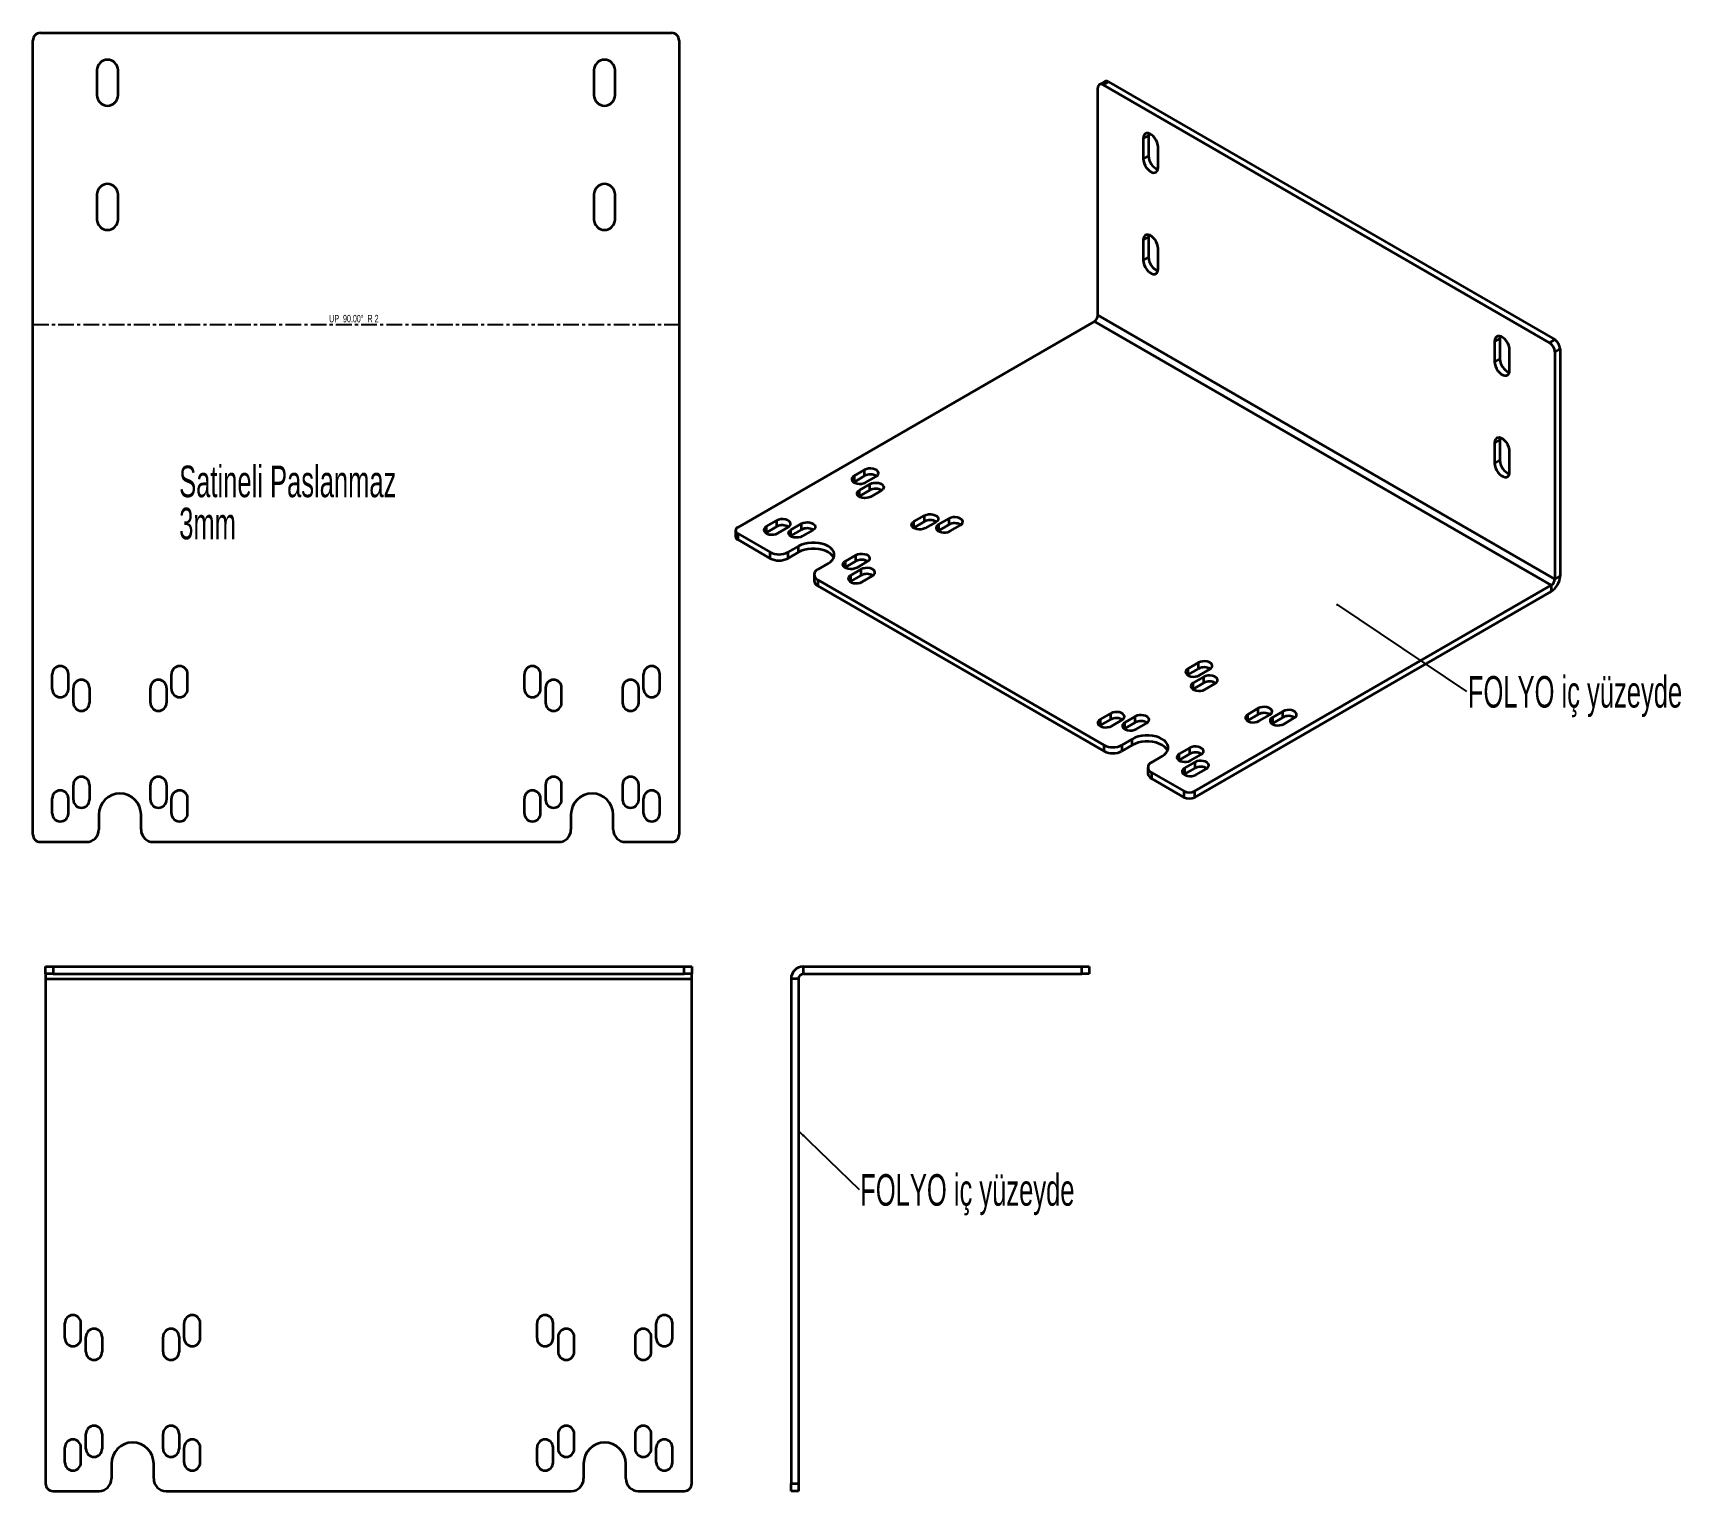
# Model space of a CAD drawing. Header units: millimetres. Extents: x -489 to 174, y -28 to 559.
import ezdxf

# ---------------------------------------------------------------- set-up
doc = ezdxf.new("R2010")
doc.units = ezdxf.units.MM
doc.linetypes.add('CENTER', pattern=[10.16, 6.35, -1.27, 1.27, -1.27])
doc.styles.add('SLDTEXTSTYLE0', font='TXT', dxfattribs={"width": 0.57})
doc.styles.add('SLDTEXTSTYLE1', font='TXT', dxfattribs={"width": 0.605})
doc.dimstyles.new('SLDDIMSTYLE0', dxfattribs={"dimtxt": 0.18, "dimasz": 3, "dimexe": 0, "dimexo": 0.0625, "dimgap": 0, "dimtad": 0, "dimtih": 1, "dimtoh": 1, "dimdec": 0, "dimrnd": 1e-09, "dimzin": 0, "dimdsep": 46, "dimtxsty": 'Standard', "dimsah": 1, "dimcen": 0.09, "dimadec": 0, "dimazin": 0, "dimtfac": 3, "dimtdec": 0, "dimtofl": 0, "dimtmove": 0, "dimatfit": 3, "dimfxl": 1, "dimfrac": 2, "dimtolj": 1, "dimtzin": 0, "dimarcsym": 0})
doc.dimstyles.new('SLDDIMSTYLE1', dxfattribs={"dimtxt": 0.18, "dimasz": 1, "dimexe": 0, "dimexo": 0.0625, "dimgap": 0, "dimtad": 0, "dimtih": 1, "dimtoh": 1, "dimdec": 0, "dimrnd": 1e-09, "dimzin": 0, "dimdsep": 46, "dimtxsty": 'Standard', "dimblk1": 'DOT', "dimblk2": 'DOT', "dimsah": 1, "dimcen": 0.09, "dimadec": 0, "dimazin": 0, "dimtfac": 1, "dimtdec": 0, "dimtofl": 0, "dimtmove": 0, "dimatfit": 3, "dimldrblk": 'DOT', "dimfxl": 1, "dimfrac": 2, "dimtolj": 1, "dimtzin": 0, "dimarcsym": 0})

# ---------------------------------------------------------------- blocks, each defined once
blk = doc.blocks.new('SW_NOTE_0')
at = {"color": 0, "linetype": 'Continuous', "lineweight": 0, "insert": (0.4, 6.21), "char_height": 12.7, "attachment_point": 1, "style": 'SLDTEXTSTYLE1'}
blk.add_mtext('FOLYO iç yüzeyde', dxfattribs=at)
blk = doc.blocks.new('SW_NOTE_0_1')
at = {"color": 0, "linetype": 'Continuous', "lineweight": 0, "insert": (0.62, 6.2), "char_height": 12.7, "attachment_point": 1, "style": 'SLDTEXTSTYLE1'}
blk.add_mtext('FOLYO iç yüzeyde', dxfattribs=at)
blk = doc.blocks.new('_Dot')
at = {"color": 0, "linetype": 'ByBlock', "lineweight": -2}
blk.add_line((-0.5, 0), (-1, 0), dxfattribs=at)
at = {"color": 0, "linetype": 'ByBlock', "const_width": 0.5}
blk.add_lwpolyline([(-0.25, 0, 1), (0.25, 0, 1)], format="xyb", close=True, dxfattribs=at)

msp = doc.modelspace()

# ---------------------------------------------------------------- linework, layer by layer
at = {"color": 7, "linetype": 'Continuous', "lineweight": 35}
for p, q in [((-485.99, 558.97), (-231.99, 558.97)), ((-488.99, 236.54), (-488.99, 555.97)), ((-228.99, 555.97), (-228.99, 236.54)), ((-463.24, 543.97), (-463.24, 533.97)), ((-454.74, 533.97), (-454.74, 543.97)), ((-263.24, 543.97), (-263.24, 533.97)), ((-254.74, 533.97), (-254.74, 543.97)), ((-57.7, 539.44), (-59.82, 538.21)), ((-56.2, 539.29), (-58.32, 538.06)), ((-58.32, 538.06), (121.29, 434.38)), ((-56.2, 539.29), (123.41, 435.61)), ((-60.44, 445.39), (-60.44, 536.84)), ((-40.11, 517.75), (-42.23, 516.53)), ((-40.11, 517.75), (-40.11, 509.59)), ((-42.23, 516.53), (-42.23, 508.36)), ((-36.22, 504.89), (-36.22, 513.06)), ((-40.11, 509.59), (-42.23, 508.36)), ((-463.24, 493.97), (-463.24, 483.97)), ((-454.74, 483.97), (-454.74, 493.97)), ((-263.24, 493.97), (-263.24, 483.97)), ((-254.74, 483.97), (-254.74, 493.97)), ((-40.11, 476.93), (-42.23, 475.7)), ((-42.23, 475.7), (-42.23, 467.54)), ((-40.11, 476.93), (-40.11, 468.76)), ((-36.22, 464.07), (-36.22, 472.23)), ((-40.11, 468.76), (-42.23, 467.54)), ((123.41, 339.25), (-60.44, 445.39)), ((-61.85, 442.94), (-205.39, 360.07)), ((-61.85, 442.94), (122, 336.8)), ((101.31, 436.11), (99.19, 434.89)), ((99.19, 434.89), (99.19, 426.72)), ((101.31, 436.11), (101.31, 427.95)), ((105.2, 423.25), (105.2, 431.42)), ((121.29, 434.38), (123.41, 435.61)), ((125.53, 431.93), (123.41, 430.71)), ((125.53, 431.93), (125.53, 340.48)), ((101.31, 427.95), (99.19, 426.72)), ((123.41, 430.71), (123.41, 339.25)), ((101.31, 395.29), (99.19, 394.06)), ((99.19, 394.06), (99.19, 385.9)), ((101.31, 395.29), (101.31, 387.12)), ((101.31, 387.12), (99.19, 385.9)), ((105.2, 382.43), (105.2, 390.59)), ((-158.55, 378.34), (-158.71, 378.24)), ((-158.55, 380.79), (-154.31, 383.24)), ((-158.55, 380.79), (-158.55, 378.34)), ((-158.55, 378.34), (-154.31, 380.79)), ((-154.31, 380.79), (-154.31, 383.24)), ((-153.95, 378.14), (-149.71, 380.58)), ((-156.59, 372.52), (-156.43, 372.62)), ((-156.43, 375.07), (-152.18, 377.52)), ((-156.43, 372.62), (-156.43, 375.07)), ((-156.43, 372.62), (-152.18, 375.07)), ((-152.18, 375.07), (-152.18, 377.52)), ((-147.59, 374.87), (-151.83, 372.42)), ((-134.51, 362.42), (-130.26, 364.87)), ((-130.26, 362.42), (-130.26, 364.87)), ((-206.27, 358.85), (-206.27, 356.4)), ((-193.9, 360.38), (-189.66, 362.83)), ((-193.9, 360.38), (-193.9, 357.93)), ((-193.9, 357.93), (-189.66, 360.38)), ((-189.66, 360.38), (-189.66, 362.83)), ((-189.31, 357.73), (-185.07, 360.17)), ((-184, 359.15), (-179.76, 361.6)), ((-184, 356.7), (-184, 359.15)), ((-184, 356.7), (-179.76, 359.15)), ((-179.76, 359.15), (-179.76, 361.6)), ((-175.17, 358.95), (-179.41, 356.5)), ((-134.67, 359.87), (-134.51, 359.97)), ((-134.51, 359.97), (-134.51, 362.42)), ((-134.51, 359.97), (-130.26, 362.42)), ((-125.67, 362.22), (-129.91, 359.77)), ((-124.61, 358.75), (-124.77, 358.64)), ((-124.61, 361.19), (-120.37, 363.64)), ((-124.61, 361.19), (-124.61, 358.75)), ((-124.61, 358.75), (-120.37, 361.19)), ((-120.37, 361.19), (-120.37, 363.64)), ((-120.01, 358.54), (-115.77, 360.99)), ((-205.39, 357.62), (-192.31, 350.07)), ((-205.39, 357.62), (-205.39, 355.17)), ((-205.39, 355.17), (-192.31, 347.62)), ((-193.9, 357.93), (-194.07, 357.83)), ((-181, 352.52), (-185.24, 350.07)), ((-184.17, 356.6), (-184, 356.7)), ((-181, 350.07), (-181, 352.52)), ((-192.31, 347.62), (-192.31, 350.07)), ((-185.24, 350.07), (-185.24, 347.62)), ((-181, 350.07), (-185.24, 347.62)), ((-173.22, 343.13), (-168.98, 345.58)), ((-162.08, 346.5), (-157.84, 348.95)), ((-162.08, 344.05), (-162.08, 346.5)), ((-162.08, 344.05), (-157.84, 346.5)), ((-157.84, 346.5), (-157.84, 348.95)), ((-153.25, 346.3), (-157.49, 343.85)), ((-174.69, 341.09), (-174.69, 338.64)), ((-173.22, 339.05), (-57.96, 272.51)), ((-173.22, 339.05), (-173.22, 336.6)), ((-162.25, 343.95), (-162.08, 344.05)), ((-159.96, 338.33), (-160.13, 338.23)), ((-159.96, 340.78), (-155.72, 343.23)), ((-159.96, 340.78), (-159.96, 338.33)), ((-159.96, 338.33), (-155.72, 340.78)), ((-155.72, 340.78), (-155.72, 343.23)), ((-155.37, 338.13), (-151.12, 340.58)), ((123.41, 339.25), (125.53, 340.48)), ((-173.22, 336.6), (-57.96, 270.06)), ((-21.55, 253.94), (122, 336.8)), ((-21.55, 251.49), (122, 334.35)), ((122, 336.8), (122, 334.35)), ((-24.2, 303.23), (-19.96, 305.68)), ((-19.96, 303.23), (-19.96, 305.68)), ((-481.24, 295.04), (-481.24, 301.04)), ((-474.74, 295.04), (-474.74, 301.04)), ((-433.24, 295.04), (-433.24, 301.04)), ((-426.74, 295.04), (-426.74, 301.04)), ((-291.24, 295.04), (-291.24, 301.04)), ((-284.74, 295.04), (-284.74, 301.04)), ((-243.24, 295.04), (-243.24, 301.04)), ((-236.74, 295.04), (-236.74, 301.04)), ((-24.2, 300.78), (-24.36, 300.68)), ((-24.2, 303.23), (-24.2, 300.78)), ((-24.2, 300.78), (-19.96, 303.23)), ((-17.83, 299.96), (-22.08, 297.51)), ((-19.6, 300.58), (-15.36, 303.03)), ((-17.83, 297.51), (-17.83, 299.96)), ((-472.74, 289.54), (-472.74, 295.54)), ((-466.24, 295.54), (-466.24, 289.54)), ((-441.74, 289.54), (-441.74, 295.54)), ((-435.24, 295.54), (-435.24, 289.54)), ((-282.74, 295.54), (-282.74, 289.54)), ((-276.24, 289.54), (-276.24, 295.54)), ((-251.74, 295.54), (-251.74, 289.54)), ((-245.24, 289.54), (-245.24, 295.54)), ((-22.08, 295.07), (-22.24, 294.96)), ((-22.08, 295.07), (-22.08, 297.51)), ((-17.83, 297.51), (-22.08, 295.07)), ((-17.48, 294.86), (-13.24, 297.31)), ((-59.55, 282.82), (-55.31, 285.27)), ((-55.31, 282.82), (-55.31, 285.27)), ((4.09, 287.31), (-0.16, 284.86)), ((4.09, 284.86), (4.09, 287.31)), ((9.74, 283.64), (13.99, 286.09)), ((13.99, 283.64), (13.99, 286.09)), ((-59.55, 280.37), (-59.72, 280.27)), ((-59.55, 282.82), (-59.55, 280.37)), ((-59.55, 280.37), (-55.31, 282.82)), ((-54.96, 280.17), (-50.72, 282.62)), ((-49.65, 279.15), (-49.82, 279.04)), ((-45.41, 284.04), (-49.65, 281.6)), ((-49.65, 279.15), (-49.65, 281.6)), ((-45.41, 281.59), (-49.65, 279.15)), ((-45.41, 281.59), (-45.41, 284.04)), ((-45.06, 278.94), (-40.82, 281.39)), ((-0.16, 282.41), (-0.32, 282.31)), ((-0.16, 282.41), (-0.16, 284.86)), ((4.09, 284.86), (-0.16, 282.41)), ((4.44, 282.21), (8.68, 284.66)), ((9.74, 281.19), (9.58, 281.08)), ((9.74, 283.64), (9.74, 281.19)), ((9.74, 281.19), (13.99, 283.64)), ((14.34, 280.98), (18.58, 283.43)), ((-57.96, 270.06), (-57.96, 272.51)), ((-46.65, 274.96), (-50.89, 272.51)), ((-50.89, 272.51), (-50.89, 270.06)), ((-46.65, 272.51), (-50.89, 270.06)), ((-46.65, 272.51), (-46.65, 274.96)), ((-38.87, 265.57), (-34.63, 268.02)), ((-27.73, 266.49), (-27.9, 266.39)), ((-23.49, 271.39), (-27.73, 268.94)), ((-27.73, 266.49), (-27.73, 268.94)), ((-23.49, 268.94), (-27.73, 266.49)), ((-25.61, 263.23), (-21.37, 265.68)), ((-23.49, 268.94), (-23.49, 271.39)), ((-23.14, 266.29), (-18.9, 268.74)), ((-21.37, 263.23), (-21.37, 265.68)), ((-40.34, 263.53), (-40.34, 261.08)), ((-38.87, 261.49), (-25.79, 253.94)), ((-38.87, 261.49), (-38.87, 259.04)), ((-38.87, 259.04), (-25.79, 251.49)), ((-25.61, 260.78), (-25.78, 260.67)), ((-25.61, 263.23), (-25.61, 260.78)), ((-25.61, 260.78), (-21.37, 263.23)), ((-21.02, 260.57), (-16.77, 263.02)), ((-472.74, 250.54), (-472.74, 256.54)), ((-466.24, 256.54), (-466.24, 250.54)), ((-441.74, 250.54), (-441.74, 256.54)), ((-435.24, 256.54), (-435.24, 250.54)), ((-282.74, 256.54), (-282.74, 250.54)), ((-276.24, 250.54), (-276.24, 256.54)), ((-251.74, 256.54), (-251.74, 250.54)), ((-245.24, 250.54), (-245.24, 256.54)), ((-25.79, 251.49), (-25.79, 253.94)), ((-21.55, 253.94), (-21.55, 251.49)), ((-481.24, 245.04), (-481.24, 251.04)), ((-474.74, 245.04), (-474.74, 251.04)), ((-433.24, 245.04), (-433.24, 251.04)), ((-426.74, 245.04), (-426.74, 251.04)), ((-291.24, 245.04), (-291.24, 251.04)), ((-284.74, 245.04), (-284.74, 251.04)), ((-243.24, 245.04), (-243.24, 251.04)), ((-236.74, 245.04), (-236.74, 251.04)), ((-462.49, 244.54), (-462.49, 238.54)), ((-445.49, 238.54), (-445.49, 244.54)), ((-272.49, 244.54), (-272.49, 238.54)), ((-255.49, 238.54), (-255.49, 244.54)), ((-485.99, 233.54), (-467.49, 233.54)), ((-440.49, 233.54), (-277.49, 233.54)), ((-250.49, 233.54), (-231.99, 233.54)), ((-483.91, 180.45), (-483.91, 183.45)), ((-483.91, 183.45), (-480.91, 183.45)), ((-480.91, 180.45), (-483.91, 180.45)), ((-483.91, 180.45), (-483.91, 178.45)), ((-480.91, 183.45), (-480.91, 180.45)), ((-480.91, 183.45), (-226.91, 183.45)), ((-480.91, 180.45), (-226.91, 180.45)), ((-226.91, 180.45), (-226.91, 183.45)), ((-226.91, 183.45), (-223.91, 183.45)), ((-223.91, 180.45), (-226.91, 180.45)), ((-223.91, 183.45), (-223.91, 180.45)), ((-223.91, 178.45), (-223.91, 180.45)), ((-178.94, 180.45), (-178.94, 183.45)), ((-178.94, 183.45), (-66.94, 183.45)), ((-178.94, 180.45), (-66.94, 180.45)), ((-66.94, 180.45), (-66.94, 183.45)), ((-66.94, 183.45), (-63.94, 183.45)), ((-63.94, 180.45), (-66.94, 180.45)), ((-63.94, 183.45), (-63.94, 180.45)), ((-483.91, 178.45), (-223.91, 178.45)), ((-483.91, 178.45), (-483.91, -24.55)), ((-223.91, -24.55), (-223.91, 178.45)), ((-180.94, 178.45), (-183.94, 178.45)), ((-183.94, 178.45), (-183.94, -24.55)), ((-180.94, 178.45), (-180.94, -24.55)), ((-476.16, 33.95), (-476.16, 39.95)), ((-469.66, 33.95), (-469.66, 39.95)), ((-428.16, 33.95), (-428.16, 39.95)), ((-421.66, 33.95), (-421.66, 39.95)), ((-286.16, 33.95), (-286.16, 39.95)), ((-279.66, 33.95), (-279.66, 39.95)), ((-238.16, 33.95), (-238.16, 39.95)), ((-231.66, 33.95), (-231.66, 39.95)), ((-467.66, 28.45), (-467.66, 34.45)), ((-461.16, 34.45), (-461.16, 28.45)), ((-436.66, 28.45), (-436.66, 34.45)), ((-430.16, 34.45), (-430.16, 28.45)), ((-277.66, 34.45), (-277.66, 28.45)), ((-271.16, 28.45), (-271.16, 34.45)), ((-246.66, 34.45), (-246.66, 28.45)), ((-240.16, 28.45), (-240.16, 34.45)), ((-467.66, -10.55), (-467.66, -4.55)), ((-461.16, -4.55), (-461.16, -10.55)), ((-436.66, -10.55), (-436.66, -4.55)), ((-430.16, -4.55), (-430.16, -10.55)), ((-277.66, -4.55), (-277.66, -10.55)), ((-271.16, -10.55), (-271.16, -4.55)), ((-246.66, -4.55), (-246.66, -10.55)), ((-240.16, -10.55), (-240.16, -4.55)), ((-476.16, -16.05), (-476.16, -10.05)), ((-469.66, -16.05), (-469.66, -10.05)), ((-428.16, -16.05), (-428.16, -10.05)), ((-421.66, -16.05), (-421.66, -10.05)), ((-286.16, -16.05), (-286.16, -10.05)), ((-279.66, -16.05), (-279.66, -10.05)), ((-238.16, -16.05), (-238.16, -10.05)), ((-231.66, -16.05), (-231.66, -10.05)), ((-457.41, -16.55), (-457.41, -22.55)), ((-440.41, -22.55), (-440.41, -16.55)), ((-267.41, -16.55), (-267.41, -22.55)), ((-250.41, -22.55), (-250.41, -16.55)), ((-183.94, -24.55), (-180.94, -24.55)), ((-183.94, -27.55), (-183.94, -24.55)), ((-180.94, -24.55), (-180.94, -27.55)), ((-480.91, -27.55), (-462.41, -27.55)), ((-435.41, -27.55), (-272.41, -27.55)), ((-245.41, -27.55), (-226.91, -27.55)), ((-180.94, -27.55), (-183.94, -27.55))]:
    msp.add_line(p, q, dxfattribs=at)
at = {"color": 7, "linetype": 'CENTER'}
msp.add_line((-488.99, 441.75), (-228.99, 441.75), dxfattribs=at)
at = {"color": 7, "linetype": 'Continuous', "lineweight": 35, "flags": 128}
for points in [[(-36.22, 513.06), (-36.31, 513.94), (-36.56, 514.87), (-36.98, 515.8), (-37.52, 516.67), (-38.16, 517.42), (-38.86, 518.03), (-39.59, 518.45), (-40.29, 518.66), (-40.93, 518.64), (-41.47, 518.39), (-41.89, 517.94), (-42.14, 517.31), (-42.23, 516.53)], [(-40.01, 518.6), (-40.02, 518.53), (-40.11, 517.75)], [(-42.23, 508.36), (-42.14, 507.48), (-41.89, 506.55), (-41.47, 505.63), (-40.93, 504.76), (-40.29, 504), (-39.59, 503.39), (-38.86, 502.98), (-38.16, 502.77), (-37.52, 502.79), (-36.98, 503.03), (-36.56, 503.48), (-36.31, 504.11), (-36.22, 504.89)], [(-36.22, 472.23), (-36.31, 473.11), (-36.56, 474.04), (-36.98, 474.97), (-37.52, 475.84), (-38.16, 476.6), (-38.86, 477.2), (-39.59, 477.62), (-40.29, 477.83), (-40.93, 477.81), (-41.47, 477.57), (-41.89, 477.12), (-42.14, 476.48), (-42.23, 475.7)], [(-40.01, 477.77), (-40.02, 477.71), (-40.11, 476.93)], [(-42.23, 467.54), (-42.14, 466.66), (-41.89, 465.73), (-41.47, 464.8), (-40.93, 463.93), (-40.29, 463.17), (-39.59, 462.57), (-38.86, 462.15), (-38.16, 461.94), (-37.52, 461.96), (-36.98, 462.2), (-36.56, 462.65), (-36.31, 463.29), (-36.22, 464.07)], [(105.2, 431.42), (105.11, 432.3), (104.86, 433.23), (104.45, 434.16), (103.9, 435.02), (103.26, 435.78), (102.56, 436.39), (101.83, 436.81), (101.13, 437.01), (100.49, 437), (99.95, 436.75), (99.54, 436.3), (99.28, 435.67), (99.19, 434.89)], [(101.42, 436.96), (101.4, 436.89), (101.31, 436.11)], [(99.19, 426.72), (99.28, 425.84), (99.54, 424.91), (99.95, 423.99), (100.49, 423.12), (101.13, 422.36), (101.83, 421.75), (102.56, 421.33), (103.26, 421.13), (103.9, 421.15), (104.45, 421.39), (104.86, 421.84), (105.11, 422.47), (105.2, 423.25)], [(105.2, 390.59), (105.11, 391.47), (104.86, 392.4), (104.45, 393.33), (103.9, 394.2), (103.26, 394.96), (102.56, 395.56), (101.83, 395.98), (101.13, 396.19), (100.49, 396.17), (99.95, 395.93), (99.54, 395.48), (99.28, 394.84), (99.19, 394.06)], [(101.42, 396.13), (101.4, 396.07), (101.31, 395.29)], [(99.19, 385.9), (99.28, 385.02), (99.54, 384.09), (99.95, 383.16), (100.49, 382.29), (101.13, 381.53), (101.83, 380.93), (102.56, 380.51), (103.26, 380.3), (103.9, 380.32), (104.45, 380.56), (104.86, 381.01), (105.11, 381.65), (105.2, 382.43)], [(-158.55, 380.79), (-159.1, 380.36), (-159.43, 379.86), (-159.49, 379.33), (-159.3, 378.81), (-158.85, 378.34), (-158.2, 377.96), (-157.39, 377.7), (-156.48, 377.59), (-155.56, 377.63), (-154.69, 377.82), (-153.95, 378.14)], [(-149.71, 380.58), (-149.16, 381.01), (-148.83, 381.51), (-148.77, 382.05), (-148.96, 382.57), (-149.41, 383.04), (-150.06, 383.41), (-150.87, 383.67), (-151.78, 383.78), (-152.7, 383.74), (-153.57, 383.56), (-154.31, 383.24)], [(-152.18, 377.52), (-151.44, 377.84), (-150.58, 378.03), (-149.65, 378.07), (-148.75, 377.95), (-147.94, 377.7), (-147.29, 377.32), (-146.84, 376.85), (-146.65, 376.33), (-146.71, 375.8), (-147.03, 375.3), (-147.59, 374.87)], [(-151.83, 372.42), (-152.57, 372.1), (-153.44, 371.91), (-154.36, 371.88), (-155.27, 371.99), (-156.08, 372.25), (-156.73, 372.62), (-157.17, 373.09), (-157.37, 373.61), (-157.31, 374.15), (-156.98, 374.65), (-156.43, 375.07)], [(-130.26, 364.87), (-129.52, 365.19), (-128.66, 365.38), (-127.73, 365.41), (-126.83, 365.3), (-126.02, 365.04), (-125.36, 364.67), (-124.92, 364.2), (-124.72, 363.68), (-124.79, 363.14), (-125.11, 362.64), (-125.67, 362.22)], [(-193.9, 360.38), (-194.46, 359.95), (-194.78, 359.45), (-194.85, 358.92), (-194.65, 358.4), (-194.21, 357.93), (-193.55, 357.55), (-192.74, 357.29), (-191.84, 357.18), (-190.92, 357.22), (-190.05, 357.41), (-189.31, 357.73)], [(-185.07, 360.17), (-184.51, 360.6), (-184.19, 361.1), (-184.12, 361.63), (-184.32, 362.16), (-184.76, 362.63), (-185.42, 363), (-186.23, 363.26), (-187.13, 363.37), (-188.05, 363.33), (-188.92, 363.15), (-189.66, 362.83)], [(-179.41, 356.5), (-180.15, 356.18), (-181.02, 355.99), (-181.94, 355.96), (-182.84, 356.07), (-183.65, 356.33), (-184.31, 356.7), (-184.75, 357.17), (-184.95, 357.69), (-184.88, 358.23), (-184.56, 358.73), (-184, 359.15)], [(-179.76, 361.6), (-179.02, 361.92), (-178.15, 362.11), (-177.23, 362.15), (-176.33, 362.03), (-175.52, 361.78), (-174.86, 361.4), (-174.42, 360.93), (-174.22, 360.41), (-174.29, 359.88), (-174.61, 359.38), (-175.17, 358.95)], [(-129.91, 359.77), (-130.65, 359.45), (-131.52, 359.26), (-132.44, 359.22), (-133.34, 359.33), (-134.16, 359.59), (-134.81, 359.97), (-135.25, 360.44), (-135.45, 360.96), (-135.38, 361.49), (-135.06, 361.99), (-134.51, 362.42)], [(-124.61, 361.19), (-125.16, 360.77), (-125.49, 360.27), (-125.55, 359.73), (-125.35, 359.21), (-124.91, 358.74), (-124.26, 358.37), (-123.45, 358.11), (-122.54, 358), (-121.62, 358.03), (-120.75, 358.22), (-120.01, 358.54)], [(-115.77, 360.99), (-115.21, 361.42), (-114.89, 361.92), (-114.83, 362.45), (-115.02, 362.97), (-115.47, 363.44), (-116.12, 363.82), (-116.93, 364.08), (-117.84, 364.19), (-118.76, 364.15), (-119.62, 363.96), (-120.37, 363.64)], [(-168.98, 345.58), (-168.03, 346.24), (-167.29, 346.98), (-166.78, 347.78), (-166.52, 348.62), (-166.52, 349.48), (-166.78, 350.32), (-167.29, 351.12), (-168.03, 351.87), (-168.98, 352.52), (-170.11, 353.07), (-171.4, 353.5), (-172.79, 353.79), (-174.25, 353.94), (-175.73, 353.94), (-177.19, 353.79), (-178.58, 353.5), (-179.86, 353.07), (-181, 352.52)], [(-166.76, 347.83), (-166.78, 347.87), (-167.29, 348.67), (-168.03, 349.42), (-168.98, 350.07), (-170.11, 350.62), (-171.4, 351.05), (-172.79, 351.34), (-174.25, 351.49), (-175.73, 351.49), (-177.19, 351.34), (-178.58, 351.05), (-179.86, 350.62), (-181, 350.07)], [(-157.49, 343.85), (-158.23, 343.53), (-159.1, 343.34), (-160.02, 343.3), (-160.92, 343.41), (-161.73, 343.67), (-162.39, 344.05), (-162.83, 344.52), (-163.03, 345.04), (-162.96, 345.57), (-162.64, 346.07), (-162.08, 346.5)], [(-157.84, 348.95), (-157.1, 349.27), (-156.23, 349.46), (-155.31, 349.49), (-154.41, 349.38), (-153.6, 349.12), (-152.94, 348.75), (-152.5, 348.28), (-152.3, 347.76), (-152.37, 347.22), (-152.69, 346.72), (-153.25, 346.3)], [(-159.96, 340.78), (-160.52, 340.36), (-160.84, 339.86), (-160.91, 339.32), (-160.71, 338.8), (-160.27, 338.33), (-159.61, 337.96), (-158.8, 337.7), (-157.9, 337.59), (-156.97, 337.62), (-156.11, 337.81), (-155.37, 338.13)], [(-151.12, 340.58), (-150.57, 341.01), (-150.25, 341.51), (-150.18, 342.04), (-150.38, 342.56), (-150.82, 343.03), (-151.47, 343.41), (-152.29, 343.67), (-153.19, 343.78), (-154.11, 343.74), (-154.98, 343.55), (-155.72, 343.23)], [(-15.36, 303.03), (-14.81, 303.45), (-14.48, 303.95), (-14.42, 304.49), (-14.61, 305.01), (-15.06, 305.48), (-15.71, 305.85), (-16.52, 306.11), (-17.43, 306.22), (-18.35, 306.19), (-19.22, 306), (-19.96, 305.68)], [(-24.2, 303.23), (-24.75, 302.8), (-25.08, 302.3), (-25.14, 301.77), (-24.95, 301.25), (-24.5, 300.78), (-23.85, 300.4), (-23.04, 300.15), (-22.13, 300.03), (-21.21, 300.07), (-20.34, 300.26), (-19.6, 300.58)], [(-13.24, 297.31), (-12.68, 297.74), (-12.36, 298.24), (-12.29, 298.77), (-12.49, 299.29), (-12.93, 299.76), (-13.59, 300.14), (-14.4, 300.4), (-15.3, 300.51), (-16.23, 300.47), (-17.09, 300.28), (-17.83, 299.96)], [(-22.08, 297.51), (-22.63, 297.09), (-22.95, 296.59), (-23.02, 296.05), (-22.82, 295.53), (-22.38, 295.06), (-21.73, 294.69), (-20.91, 294.43), (-20.01, 294.32), (-19.09, 294.35), (-18.22, 294.54), (-17.48, 294.86)], [(-50.72, 282.62), (-50.16, 283.04), (-49.84, 283.54), (-49.77, 284.08), (-49.97, 284.6), (-50.41, 285.07), (-51.07, 285.44), (-51.88, 285.7), (-52.78, 285.81), (-53.7, 285.78), (-54.57, 285.59), (-55.31, 285.27)], [(8.68, 284.66), (9.24, 285.08), (9.56, 285.58), (9.63, 286.12), (9.43, 286.64), (8.99, 287.11), (8.33, 287.49), (7.52, 287.74), (6.62, 287.85), (5.69, 287.82), (4.83, 287.63), (4.09, 287.31)], [(18.58, 283.43), (19.14, 283.86), (19.46, 284.36), (19.52, 284.89), (19.33, 285.41), (18.89, 285.88), (18.23, 286.26), (17.42, 286.52), (16.52, 286.63), (15.59, 286.59), (14.73, 286.41), (13.99, 286.09)], [(-59.55, 282.82), (-60.11, 282.39), (-60.43, 281.89), (-60.5, 281.36), (-60.3, 280.84), (-59.86, 280.37), (-59.2, 279.99), (-58.39, 279.74), (-57.49, 279.62), (-56.56, 279.66), (-55.7, 279.85), (-54.96, 280.17)], [(-49.65, 281.6), (-50.21, 281.17), (-50.53, 280.67), (-50.6, 280.13), (-50.4, 279.61), (-49.96, 279.14), (-49.3, 278.77), (-48.49, 278.51), (-47.59, 278.4), (-46.67, 278.44), (-45.8, 278.62), (-45.06, 278.94)], [(-40.82, 281.39), (-40.26, 281.82), (-39.94, 282.32), (-39.87, 282.85), (-40.07, 283.37), (-40.51, 283.84), (-41.17, 284.22), (-41.98, 284.48), (-42.88, 284.59), (-43.8, 284.55), (-44.67, 284.36), (-45.41, 284.04)], [(-0.16, 284.86), (-0.71, 284.43), (-1.03, 283.93), (-1.1, 283.4), (-0.9, 282.88), (-0.46, 282.41), (0.19, 282.03), (1.01, 281.78), (1.91, 281.66), (2.83, 281.7), (3.7, 281.89), (4.44, 282.21)], [(9.74, 283.64), (9.19, 283.21), (8.86, 282.71), (8.8, 282.18), (9, 281.65), (9.44, 281.19), (10.09, 280.81), (10.9, 280.55), (11.81, 280.44), (12.73, 280.48), (13.6, 280.66), (14.34, 280.98)], [(-34.63, 268.02), (-33.68, 268.68), (-32.94, 269.42), (-32.43, 270.22), (-32.17, 271.06), (-32.17, 271.92), (-32.43, 272.76), (-32.94, 273.57), (-33.68, 274.31), (-34.63, 274.96), (-35.76, 275.51), (-37.05, 275.94), (-38.44, 276.23), (-39.9, 276.38), (-41.38, 276.38), (-42.84, 276.23), (-44.23, 275.94), (-45.51, 275.51), (-46.65, 274.96)], [(-32.41, 270.27), (-32.43, 270.31), (-32.94, 271.12), (-33.68, 271.86), (-34.63, 272.51), (-35.76, 273.06), (-37.05, 273.49), (-38.44, 273.78), (-39.9, 273.93), (-41.38, 273.93), (-42.84, 273.78), (-44.23, 273.49), (-45.51, 273.06), (-46.65, 272.51)], [(-18.9, 268.74), (-18.34, 269.16), (-18.02, 269.66), (-17.95, 270.2), (-18.15, 270.72), (-18.59, 271.19), (-19.25, 271.57), (-20.06, 271.82), (-20.96, 271.93), (-21.88, 271.9), (-22.75, 271.71), (-23.49, 271.39)], [(-27.73, 268.94), (-28.29, 268.51), (-28.61, 268.01), (-28.68, 267.48), (-28.48, 266.96), (-28.04, 266.49), (-27.38, 266.11), (-26.57, 265.86), (-25.67, 265.74), (-24.75, 265.78), (-23.88, 265.97), (-23.14, 266.29)], [(-16.77, 263.02), (-16.22, 263.45), (-15.9, 263.95), (-15.83, 264.48), (-16.03, 265), (-16.47, 265.47), (-17.12, 265.85), (-17.94, 266.11), (-18.84, 266.22), (-19.76, 266.18), (-20.63, 266), (-21.37, 265.68)], [(-25.61, 263.23), (-26.17, 262.8), (-26.49, 262.3), (-26.56, 261.77), (-26.36, 261.24), (-25.92, 260.77), (-25.26, 260.4), (-24.45, 260.14), (-23.55, 260.03), (-22.62, 260.07), (-21.76, 260.25), (-21.02, 260.57)]]:
    msp.add_lwpolyline(points, dxfattribs=at)
at = {"color": 7, "linetype": 'Continuous', "lineweight": 35}
for centre, radius, start, end in [((-485.99, 555.97), 3, 90, 180), ((-231.99, 555.97), 3, 0, 90), ((-458.99, 543.97), 4.25, 0, 180), ((-258.99, 543.97), 4.25, 0, 180), ((-59.14, 537.05), 1.31, 50.79671, 189.21404), ((-57.07, 538.06), 1.51, 54.38242, 114.30712), ((-458.99, 533.97), 4.25, 180, 0), ((-258.99, 533.97), 4.25, 180, 0), ((-34, 509.71), 6.11, 181.0978, 247.62837), ((-458.99, 493.97), 4.25, 0, 180), ((-258.99, 493.97), 4.25, 0, 180), ((-458.99, 483.97), 4.25, 180, 0), ((-258.99, 483.97), 4.25, 180, 0), ((-34, 468.88), 6.11, 181.0978, 247.62837), ((-63.51, 445.53), 3.07, 302.60548, 357.39452), ((118.8, 430.5), 4.61, 2.60548, 57.39452), ((120.93, 431.72), 4.61, 2.60548, 57.39452), ((107.43, 428.07), 6.11, 181.0978, 247.62837), ((107.43, 387.24), 6.11, 181.0978, 247.62837), ((-152.02, 376.52), 4.85, 59.34648, 118.20193), ((-149.9, 370.8), 4.85, 59.34648, 118.20193), ((-204.93, 358.85), 1.31, 110.78342, 249.21658), ((-187.37, 356.11), 4.85, 59.34648, 118.20193), ((-177.47, 354.88), 4.85, 59.34648, 118.20193), ((-127.97, 358.15), 4.85, 59.34648, 118.20193), ((-118.08, 356.92), 4.85, 59.34648, 118.20193), ((-204.77, 356.55), 1.51, 185.6948, 245.62534), ((-188.78, 356.89), 7.69, 242.60967, 297.39033), ((-188.78, 354.45), 7.69, 242.60967, 297.39033), ((-155.55, 342.23), 4.85, 59.34648, 118.20193), ((-172.18, 338.89), 2.51, 185.6948, 245.62534), ((-172.45, 341.09), 2.18, 110.78342, 249.21658), ((-153.43, 336.51), 4.85, 59.34648, 118.20193), ((117.86, 340.83), 7.68, 302.60548, 357.39452), ((120.34, 339.39), 3.07, 302.60548, 357.39452), ((-477.99, 301.04), 3.25, 0, 180), ((-469.49, 295.54), 3.25, 0, 180), ((-438.49, 295.54), 3.25, 0, 180), ((-429.99, 301.04), 3.25, 0, 180), ((-287.99, 301.04), 3.25, 0, 180), ((-279.49, 295.54), 3.25, 0, 180), ((-248.49, 295.54), 3.25, 0, 180), ((-239.99, 301.04), 3.25, 0, 180), ((-17.67, 298.96), 4.85, 59.34648, 118.20193), ((-477.99, 295.04), 3.25, 180, 0), ((-429.99, 295.04), 3.25, 180, 0), ((-287.99, 295.04), 3.25, 180, 0), ((-239.99, 295.04), 3.25, 180, 0), ((-15.54, 293.24), 4.85, 59.34648, 118.20193), ((-469.49, 289.54), 3.25, 180, 0), ((-438.49, 289.54), 3.25, 180, 0), ((-279.49, 289.54), 3.25, 180, 0), ((-248.49, 289.54), 3.25, 180, 0), ((6.38, 280.59), 4.85, 59.34648, 118.20193), ((-53.02, 278.55), 4.85, 59.34648, 118.20193), ((-43.12, 277.32), 4.85, 59.34648, 118.20193), ((16.27, 279.37), 4.85, 59.34648, 118.20193), ((-54.43, 279.34), 7.69, 242.60967, 297.39033), ((-54.43, 276.89), 7.69, 242.60967, 297.39033), ((-38.1, 263.53), 2.18, 110.78342, 249.21658), ((-21.2, 264.67), 4.85, 59.34648, 118.20193), ((-469.49, 256.54), 3.25, 0, 180), ((-438.49, 256.54), 3.25, 0, 180), ((-279.49, 256.54), 3.25, 0, 180), ((-248.49, 256.54), 3.25, 0, 180), ((-37.83, 261.33), 2.51, 185.6948, 245.62534), ((-19.08, 258.96), 4.85, 59.34648, 118.20193), ((-477.99, 251.04), 3.25, 0, 180), ((-453.99, 244.54), 8.5, 0, 180), ((-429.99, 251.04), 3.25, 0, 180), ((-287.99, 251.04), 3.25, 0, 180), ((-263.99, 244.54), 8.5, 0, 180), ((-239.99, 251.04), 3.25, 0, 180), ((-23.67, 258.03), 4.61, 242.60967, 297.39033), ((-469.49, 250.54), 3.25, 180, 0), ((-438.49, 250.54), 3.25, 180, 0), ((-279.49, 250.54), 3.25, 180, 0), ((-248.49, 250.54), 3.25, 180, 0), ((-23.67, 255.58), 4.61, 242.60967, 297.39033), ((-477.99, 245.04), 3.25, 180, 0), ((-429.99, 245.04), 3.25, 180, 0), ((-287.99, 245.04), 3.25, 180, 0), ((-239.99, 245.04), 3.25, 180, 0), ((-485.99, 236.54), 3, 180, 270), ((-467.49, 238.54), 5, 270, 0), ((-440.49, 238.54), 5, 180, 270), ((-277.49, 238.54), 5, 270, 0), ((-250.49, 238.54), 5, 180, 270), ((-231.99, 236.54), 3, 270, 0), ((-178.94, 178.45), 5, 90, 180), ((-178.94, 178.45), 2, 90, 180), ((-472.91, 39.95), 3.25, 0, 180), ((-424.91, 39.95), 3.25, 0, 180), ((-282.91, 39.95), 3.25, 0, 180), ((-234.91, 39.95), 3.25, 0, 180), ((-472.91, 33.95), 3.25, 180, 0), ((-464.41, 34.45), 3.25, 0, 180), ((-433.41, 34.45), 3.25, 0, 180), ((-424.91, 33.95), 3.25, 180, 0), ((-282.91, 33.95), 3.25, 180, 0), ((-274.41, 34.45), 3.25, 0, 180), ((-243.41, 34.45), 3.25, 0, 180), ((-234.91, 33.95), 3.25, 180, 0), ((-464.41, 28.45), 3.25, 180, 0), ((-433.41, 28.45), 3.25, 180, 0), ((-274.41, 28.45), 3.25, 180, 0), ((-243.41, 28.45), 3.25, 180, 0), ((-464.41, -4.55), 3.25, 0, 180), ((-433.41, -4.55), 3.25, 0, 180), ((-274.41, -4.55), 3.25, 0, 180), ((-243.41, -4.55), 3.25, 0, 180), ((-472.91, -10.05), 3.25, 0, 180), ((-464.41, -10.55), 3.25, 180, 0), ((-448.91, -16.55), 8.5, 0, 180), ((-433.41, -10.55), 3.25, 180, 0), ((-424.91, -10.05), 3.25, 0, 180), ((-282.91, -10.05), 3.25, 0, 180), ((-274.41, -10.55), 3.25, 180, 0), ((-258.91, -16.55), 8.5, 0, 180), ((-243.41, -10.55), 3.25, 180, 0), ((-234.91, -10.05), 3.25, 0, 180), ((-472.91, -16.05), 3.25, 180, 0), ((-424.91, -16.05), 3.25, 180, 0), ((-282.91, -16.05), 3.25, 180, 0), ((-234.91, -16.05), 3.25, 180, 0), ((-480.91, -24.55), 3, 180, 270), ((-462.41, -22.55), 5, 270, 0), ((-435.41, -22.55), 5, 180, 270), ((-272.41, -22.55), 5, 270, 0), ((-245.41, -22.55), 5, 180, 270), ((-226.91, -24.55), 3, 270, 0)]:
    msp.add_arc(centre, radius, start, end, dxfattribs=at)

# ---------------------------------------------------------------- block references
at = {"color": 7, "linetype": 'Continuous', "lineweight": 0}
for name, p in [('SW_NOTE_0_1', (87.81, 294.1)), ('SW_NOTE_0', (-156.5, 93.72))]:
    msp.add_blockref(name, p, dxfattribs=at)

# ---------------------------------------------------------------- texts
at = {"color": 7, "linetype": 'Continuous', "lineweight": 18, "insert": (-359.84, 445.58), "char_height": 3, "attachment_point": 2, "style": 'SLDTEXTSTYLE0'}
msp.add_mtext('UP  90.00°  R 2', dxfattribs=at)
at = {"color": 7, "linetype": 'Continuous', "lineweight": 0, "char_height": 12.7, "attachment_point": 1, "style": 'SLDTEXTSTYLE1'}
for s, insert in [('Satineli Paslanmaz', (-430.14, 384.93)), ('3mm', (-430.14, 367.99))]:
    msp.add_mtext(s, dxfattribs=dict(at, insert=insert))

# ---------------------------------------------------------------- leaders
at = {"color": 7, "linetype": 'Continuous', "lineweight": 0}
for points, dimstyle in [([(35.92, 328.92), (87.81, 294.1)], 'SLDDIMSTYLE1'), ([(-180.94, 117.33), (-156.5, 93.72)], 'SLDDIMSTYLE0')]:
    msp.add_leader(points, dimstyle=dimstyle, dxfattribs=at)

doc.saveas('drawing.dxf')
